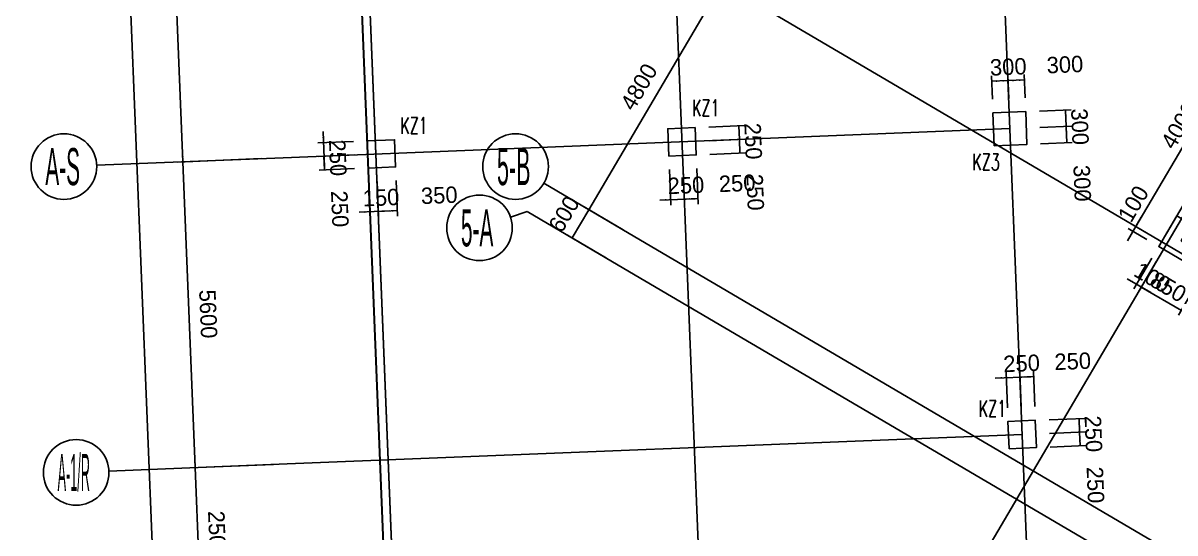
# Model space of a CAD drawing. Extents: x 19107 to 699106, y -67310 to 245688.
# Drawn here: x 471867 to 492926, y 175993 to 185323 of the extents above; entities that cross this region are included whole.
import ezdxf

# ---------------------------------------------------------------- set-up
doc = ezdxf.new("R2010")
doc.units = 0
doc.header["$LTSCALE"] = 100
doc.header["$MEASUREMENT"] = 0
for name, color, linetype in [('DIM', 3, 'Continuous'), ('DOTE', 253, 'Continuous'), ('L-AXIS', 3, 'Continuous'), ('Q-dote', 253, 'Continuous'), ('wall-主楼', 2, 'Continuous'), ('小尺寸', 4, 'Continuous')]:
    doc.layers.add(name, color=color, linetype=linetype)
doc.layers.add('Select Column Frame Position', color=7, linetype='Continuous', lineweight=0)
doc.styles.get("Standard").update_dxf_attribs({"font": 'standard'})
doc.styles.add('汉字', font='汉字')
doc.dimstyles.get("Standard").update_dxf_attribs({"dimtxt": 300, "dimasz": 100, "dimexe": 100, "dimexo": 250, "dimgap": 100, "dimtad": 0, "dimtoh": 1, "dimdec": 0, "dimdsep": 46, "dimcen": 0.09, "dimclrt": 7, "dimadec": 0, "dimazin": 0, "dimtfac": 1, "dimtdec": 4, "dimtofl": 0, "dimtmove": 0, "dimatfit": 3, "dimfxl": 1, "dimtolj": 1, "dimtzin": 0, "dimarcsym": 0})

# ---------------------------------------------------------------- blocks, each defined once
blk = doc.blocks.new('*D2053')
at = {"layer": 'L-AXIS', "color": 0, "linetype": 'ByBlock', "lineweight": -2}
for p, q in [((474241, 232201), (471867, 232105)), ((478441, 70839), (471967, 232109)), ((480715, 70931), (478341, 70835))]:
    blk.add_line(p, q, dxfattribs=at)
for points in [[(471967, 232109), (471988, 232010), (471954, 232009)], [(478441, 70839), (478420, 70939), (478453, 70940)]]:
    blk.add_solid(points, dxfattribs=at)
at = {"layer": 'L-AXIS', "color": 7, "linetype": 'Continuous', "lineweight": -2, "insert": (475554, 151488), "char_height": 300, "width": 1111.67, "attachment_point": 5, "rotation": 272.2988, "style": '汉字'}
blk.add_mtext('161400', dxfattribs=at)
blk = doc.blocks.new('*D3031')
at = {"layer": 'L-AXIS', "color": 0, "linetype": 'ByBlock', "lineweight": -2}
for p, q in [((476448, 177245), (474915, 177184)), ((475014, 177188), (475115, 174690)), ((476548, 174747), (475015, 174686))]:
    blk.add_line(p, q, dxfattribs=at)
for points in [[(475014, 177188), (475035, 177088), (475002, 177087)], [(475115, 174690), (475094, 174789), (475127, 174790)]]:
    blk.add_solid(points, dxfattribs=at)
at = {"layer": 'L-AXIS', "color": 7, "linetype": 'Continuous', "lineweight": -2, "insert": (475414, 175953), "char_height": 300, "width": 780, "attachment_point": 5, "rotation": 272.2988, "style": '汉字'}
blk.add_mtext('2500', dxfattribs=at)
blk = doc.blocks.new('*D5045')
at = {"layer": 'L-AXIS', "color": 0, "linetype": 'ByBlock', "lineweight": -2}
for p, q in [((476223, 182841), (474690, 182779)), ((474790, 182783), (475014, 177188)), ((476448, 177245), (474915, 177184))]:
    blk.add_line(p, q, dxfattribs=at)
for points in [[(474790, 182783), (474810, 182684), (474777, 182682)], [(475014, 177188), (474994, 177287), (475027, 177288)]]:
    blk.add_solid(points, dxfattribs=at)
at = {"layer": 'L-AXIS', "color": 7, "linetype": 'Continuous', "lineweight": -2, "insert": (475252, 179999), "char_height": 300, "width": 775, "attachment_point": 5, "rotation": 272.2988, "style": '汉字'}
blk.add_mtext('5600', dxfattribs=at)
blk = doc.blocks.new('*D69')
at = {"layer": 'L-AXIS', "color": 0, "linetype": 'ByBlock', "lineweight": -2}
for p, q in [((475898, 190934), (474365, 190872)), ((474465, 190876), (474790, 182783)), ((476223, 182841), (474690, 182779))]:
    blk.add_line(p, q, dxfattribs=at)
for points in [[(474465, 190876), (474486, 190777), (474452, 190776)], [(474790, 182783), (474769, 182882), (474802, 182884)]]:
    blk.add_solid(points, dxfattribs=at)
at = {"layer": 'L-AXIS', "color": 7, "linetype": 'Continuous', "lineweight": -2, "insert": (474977, 186844), "char_height": 300, "width": 775, "attachment_point": 5, "rotation": 272.2988, "style": '汉字'}
blk.add_mtext('8100', dxfattribs=at)
blk = doc.blocks.new('_AXISO')
blk.add_circle((0, 0), 0.5)
blk = doc.blocks.new('*D4256')
at = {"layer": 'L-AXIS', "color": 0, "linetype": 'ByBlock', "lineweight": -2}
for p, q in [((482212, 181907), (484645, 186045)), ((485272, 185677), (484559, 186096)), ((482839, 181539), (482126, 181958))]:
    blk.add_line(p, q, dxfattribs=at)
for points in [[(484645, 186045), (484609, 185951), (484580, 185967)], [(482212, 181907), (482248, 182002), (482277, 181985)]]:
    blk.add_solid(points, dxfattribs=at)
at = {"layer": 'L-AXIS', "color": 7, "linetype": 'Continuous', "lineweight": -2, "insert": (483127, 184154), "char_height": 300, "width": 790, "attachment_point": 5, "rotation": 59.5454, "style": '汉字'}
blk.add_mtext('4800', dxfattribs=at)
blk = doc.blocks.new('*D1954')
at = {"layer": 'L-AXIS', "color": 0, "linetype": 'ByBlock', "lineweight": -2}
for p, q in [((482839, 181539), (482126, 181958)), ((481908, 181390), (482212, 181907)), ((482535, 181022), (481822, 181441))]:
    blk.add_line(p, q, dxfattribs=at)
for points in [[(482212, 181907), (482176, 181813), (482147, 181830)], [(481908, 181390), (481944, 181485), (481973, 181468)]]:
    blk.add_solid(points, dxfattribs=at)
at = {"layer": 'L-AXIS', "color": 7, "linetype": 'Continuous', "lineweight": -2, "insert": (481758, 181826), "char_height": 300, "width": 556.67, "attachment_point": 5, "rotation": 59.5454, "style": '汉字'}
blk.add_mtext('600', dxfattribs=at)
blk = doc.blocks.new('*D1484')
at = {"layer": '小尺寸', "color": 0, "linetype": 'ByBlock', "lineweight": -2}
for p, q in [((492504, 181018), (492174, 180457)), ((492590, 180967), (492261, 180407)), ((492053, 180645), (492484, 180392))]:
    blk.add_line(p, q, dxfattribs=at)
for points in [[(492225, 180544), (492130, 180580), (492147, 180609)], [(492311, 180493), (492406, 180457), (492389, 180428)]]:
    blk.add_solid(points, dxfattribs=at)
at = {"layer": '小尺寸', "color": 7, "linetype": 'Continuous', "lineweight": -2, "insert": (492513, 180665), "char_height": 300, "width": 476.67, "attachment_point": 5, "rotation": 329.5454, "style": '汉字'}
blk.add_mtext('100', dxfattribs=at)
blk = doc.blocks.new('*D4405')
at = {"layer": '小尺寸', "color": 0, "linetype": 'ByBlock', "lineweight": -2}
for p, q in [((492590, 180967), (492261, 180407)), ((492311, 180493), (493044, 180062)), ((493323, 180536), (492993, 179976))]:
    blk.add_line(p, q, dxfattribs=at)
for points in [[(492311, 180493), (492406, 180457), (492389, 180428)], [(493044, 180062), (492949, 180099), (492966, 180127)]]:
    blk.add_solid(points, dxfattribs=at)
at = {"layer": '小尺寸', "color": 7, "linetype": 'Continuous', "lineweight": -2, "insert": (492804, 180493), "char_height": 300, "width": 566.67, "attachment_point": 5, "rotation": 329.5454, "style": '汉字'}
blk.add_mtext('850', dxfattribs=at)
blk = doc.blocks.new('*D4431')
at = {"layer": '小尺寸', "color": 0, "linetype": 'ByBlock', "lineweight": -2}
for p, q in [((494237, 185045), (492210, 181597)), ((494493, 184894), (494151, 185096)), ((492466, 181446), (492124, 181647))]:
    blk.add_line(p, q, dxfattribs=at)
for points in [[(494237, 185045), (494201, 184950), (494172, 184967)], [(492210, 181597), (492246, 181691), (492275, 181674)]]:
    blk.add_solid(points, dxfattribs=at)
at = {"layer": '小尺寸', "color": 7, "linetype": 'Continuous', "lineweight": -2, "insert": (493008, 183448), "char_height": 300, "width": 790, "attachment_point": 5, "rotation": 59.5454, "style": '汉字'}
blk.add_mtext('4000', dxfattribs=at)
blk = doc.blocks.new('*D4776')
at = {"layer": '小尺寸', "color": 0, "linetype": 'ByBlock', "lineweight": -2}
for p, q in [((492311, 181769), (492058, 181338)), ((492415, 181360), (492073, 181561)), ((492466, 181446), (492124, 181647))]:
    blk.add_line(p, q, dxfattribs=at)
for points in [[(492210, 181597), (492246, 181691), (492275, 181674)], [(492159, 181511), (492123, 181416), (492094, 181433)]]:
    blk.add_solid(points, dxfattribs=at)
at = {"layer": '小尺寸', "color": 7, "linetype": 'Continuous', "lineweight": -2, "insert": (492166, 182015), "char_height": 300, "width": 476.67, "attachment_point": 5, "rotation": 59.5454, "style": '汉字'}
blk.add_mtext('100', dxfattribs=at)
blk = doc.blocks.new('*D4111')
at = {"layer": 'DIM', "color": 0, "linetype": 'ByBlock', "lineweight": -2}
for p, q in [((489642, 178826), (490292, 178852)), ((489864, 178284), (489838, 178934)), ((490114, 178294), (490088, 178944))]:
    blk.add_line(p, q, dxfattribs=at)
for points in [[(489842, 178834), (489743, 178813), (489741, 178846)], [(490092, 178844), (490191, 178864), (490192, 178831)]]:
    blk.add_solid(points, dxfattribs=at)
at = {"layer": 'DIM', "color": 7, "linetype": 'Continuous', "lineweight": -2, "insert": (490122, 179095), "char_height": 300, "width": 566.67, "attachment_point": 5, "rotation": 2.2988, "style": '汉字'}
blk.add_mtext('250', dxfattribs=at)
blk = doc.blocks.new('*D4485')
at = {"layer": 'DIM', "color": 0, "linetype": 'ByBlock', "lineweight": -2}
for p, q in [((490114, 178294), (490088, 178944)), ((490092, 178844), (490342, 178854)), ((490364, 178304), (490338, 178954))]:
    blk.add_line(p, q, dxfattribs=at)
for points in [[(490092, 178844), (490191, 178864), (490192, 178831)], [(490342, 178854), (490242, 178833), (490241, 178866)]]:
    blk.add_solid(points, dxfattribs=at)
at = {"layer": 'DIM', "color": 7, "linetype": 'Continuous', "lineweight": -2, "insert": (491057, 179133), "char_height": 300, "width": 566.67, "attachment_point": 5, "rotation": 2.2988, "style": '汉字'}
blk.add_mtext('250', dxfattribs=at)
blk = doc.blocks.new('*D2158')
at = {"layer": 'DIM', "color": 0, "linetype": 'ByBlock', "lineweight": -2}
for p, q in [((490634, 177815), (491283, 177841)), ((491193, 177587), (491183, 177837)), ((490644, 177565), (491293, 177591))]:
    blk.add_line(p, q, dxfattribs=at)
for points in [[(491183, 177837), (491204, 177737), (491170, 177736)], [(491193, 177587), (491172, 177686), (491206, 177687)]]:
    blk.add_solid(points, dxfattribs=at)
at = {"layer": 'DIM', "color": 7, "linetype": 'Continuous', "lineweight": -2, "insert": (491472, 176871), "char_height": 300, "width": 566.67, "attachment_point": 5, "rotation": 272.2988, "style": '汉字'}
blk.add_mtext('250', dxfattribs=at)
blk = doc.blocks.new('*D2504')
at = {"layer": 'DIM', "color": 0, "linetype": 'ByBlock', "lineweight": -2}
for p, q in [((490624, 178064), (491273, 178090)), ((491183, 177837), (491173, 178086)), ((490634, 177815), (491283, 177841))]:
    blk.add_line(p, q, dxfattribs=at)
for points in [[(491173, 178086), (491194, 177987), (491160, 177986)], [(491183, 177837), (491162, 177936), (491196, 177937)]]:
    blk.add_solid(points, dxfattribs=at)
at = {"layer": 'DIM', "color": 7, "linetype": 'Continuous', "lineweight": -2, "insert": (491435, 177806), "char_height": 300, "width": 566.67, "attachment_point": 5, "rotation": 272.2988, "style": '汉字'}
blk.add_mtext('250', dxfattribs=at)
blk = doc.blocks.new('*D2378')
at = {"layer": 'DIM', "color": 0, "linetype": 'ByBlock', "lineweight": -2}
for p, q in [((477351, 183336), (477377, 182687)), ((477909, 183158), (477259, 183132)), ((477919, 182909), (477270, 182883))]:
    blk.add_line(p, q, dxfattribs=at)
for points in [[(477359, 183136), (477339, 183236), (477372, 183237)], [(477369, 182887), (477390, 182787), (477357, 182786)]]:
    blk.add_solid(points, dxfattribs=at)
at = {"layer": 'DIM', "color": 7, "linetype": 'Continuous', "lineweight": -2, "insert": (477621, 182856), "char_height": 300, "width": 566.67, "attachment_point": 5, "rotation": 272.2988, "style": '汉字'}
blk.add_mtext('250', dxfattribs=at)
blk = doc.blocks.new('*D714')
at = {"layer": 'DIM', "color": 0, "linetype": 'ByBlock', "lineweight": -2}
for p, q in [((477919, 182909), (477270, 182883)), ((477369, 182887), (477379, 182637)), ((477929, 182659), (477280, 182633))]:
    blk.add_line(p, q, dxfattribs=at)
for points in [[(477369, 182887), (477390, 182787), (477357, 182786)], [(477379, 182637), (477359, 182736), (477392, 182737)]]:
    blk.add_solid(points, dxfattribs=at)
at = {"layer": 'DIM', "color": 7, "linetype": 'Continuous', "lineweight": -2, "insert": (477658, 181921), "char_height": 300, "width": 566.67, "attachment_point": 5, "rotation": 272.2988, "style": '汉字'}
blk.add_mtext('250', dxfattribs=at)
blk = doc.blocks.new('*D1076')
at = {"layer": 'DIM', "color": 0, "linetype": 'ByBlock', "lineweight": -2}
for p, q in [((478189, 182419), (478215, 181770)), ((478339, 182425), (478365, 181776)), ((478011, 181861), (478561, 181884))]:
    blk.add_line(p, q, dxfattribs=at)
for points in [[(478211, 181869), (478112, 181849), (478110, 181882)], [(478361, 181876), (478460, 181896), (478461, 181863)]]:
    blk.add_solid(points, dxfattribs=at)
at = {"layer": 'DIM', "color": 7, "linetype": 'Continuous', "lineweight": -2, "insert": (478412, 182128), "char_height": 300, "width": 476.67, "attachment_point": 5, "rotation": 2.2988, "style": '汉字'}
blk.add_mtext('150', dxfattribs=at)
blk = doc.blocks.new('*D1394')
at = {"layer": 'DIM', "color": 0, "linetype": 'ByBlock', "lineweight": -2}
for p, q in [((478339, 182425), (478365, 181776)), ((478688, 182439), (478715, 181790)), ((478361, 181876), (478711, 181890))]:
    blk.add_line(p, q, dxfattribs=at)
for points in [[(478361, 181876), (478460, 181896), (478461, 181863)], [(478711, 181890), (478611, 181869), (478610, 181902)]]:
    blk.add_solid(points, dxfattribs=at)
at = {"layer": 'DIM', "color": 7, "linetype": 'Continuous', "lineweight": -2, "insert": (479476, 182170), "char_height": 300, "width": 566.67, "attachment_point": 5, "rotation": 2.2988, "style": '汉字'}
blk.add_mtext('350', dxfattribs=at)
blk = doc.blocks.new('*D1762')
at = {"layer": 'DIM', "color": 0, "linetype": 'ByBlock', "lineweight": -2}
for p, q in [((484404, 183419), (485053, 183445)), ((484953, 183441), (484963, 183191)), ((484414, 183169), (485063, 183195))]:
    blk.add_line(p, q, dxfattribs=at)
for points in [[(484953, 183441), (484974, 183342), (484941, 183341)], [(484963, 183191), (484943, 183291), (484976, 183292)]]:
    blk.add_solid(points, dxfattribs=at)
at = {"layer": 'DIM', "color": 7, "linetype": 'Continuous', "lineweight": -2, "insert": (485215, 183161), "char_height": 300, "width": 566.67, "attachment_point": 5, "rotation": 272.2988, "style": '汉字'}
blk.add_mtext('250', dxfattribs=at)
blk = doc.blocks.new('*D4738')
at = {"layer": 'DIM', "color": 0, "linetype": 'ByBlock', "lineweight": -2}
for p, q in [((484414, 183169), (485063, 183195)), ((484963, 183191), (484973, 182942)), ((484424, 182920), (485073, 182946))]:
    blk.add_line(p, q, dxfattribs=at)
for points in [[(484963, 183191), (484984, 183092), (484951, 183091)], [(484973, 182942), (484953, 183041), (484986, 183042)]]:
    blk.add_solid(points, dxfattribs=at)
at = {"layer": 'DIM', "color": 7, "linetype": 'Continuous', "lineweight": -2, "insert": (485252, 182226), "char_height": 300, "width": 566.67, "attachment_point": 5, "rotation": 272.2988, "style": '汉字'}
blk.add_mtext('250', dxfattribs=at)
blk = doc.blocks.new('*D5097')
at = {"layer": 'DIM', "color": 0, "linetype": 'ByBlock', "lineweight": -2}
for p, q in [((483684, 182640), (483710, 181990)), ((483934, 182650), (483960, 182000)), ((483507, 182082), (484156, 182108))]:
    blk.add_line(p, q, dxfattribs=at)
for points in [[(483706, 182090), (483607, 182069), (483606, 182103)], [(483956, 182100), (484056, 182121), (484057, 182088)]]:
    blk.add_solid(points, dxfattribs=at)
at = {"layer": 'DIM', "color": 7, "linetype": 'Continuous', "lineweight": -2, "insert": (483986, 182352), "char_height": 300, "width": 566.67, "attachment_point": 5, "rotation": 2.2988, "style": '汉字'}
blk.add_mtext('250', dxfattribs=at)
blk = doc.blocks.new('*D103')
at = {"layer": 'DIM', "color": 0, "linetype": 'ByBlock', "lineweight": -2}
for p, q in [((483934, 182650), (483960, 182000)), ((484184, 182660), (484210, 182010)), ((483956, 182100), (484206, 182110))]:
    blk.add_line(p, q, dxfattribs=at)
for points in [[(483956, 182100), (484056, 182121), (484057, 182088)], [(484206, 182110), (484107, 182090), (484105, 182123)]]:
    blk.add_solid(points, dxfattribs=at)
at = {"layer": 'DIM', "color": 7, "linetype": 'Continuous', "lineweight": -2, "insert": (484922, 182389), "char_height": 300, "width": 566.67, "attachment_point": 5, "rotation": 2.2988, "style": '汉字'}
blk.add_mtext('250', dxfattribs=at)
blk = doc.blocks.new('*D578')
at = {"layer": 'DIM', "color": 0, "linetype": 'ByBlock', "lineweight": -2}
for p, q in [((490447, 183712), (491026, 183735)), ((490926, 183731), (490938, 183431)), ((490459, 183412), (491038, 183435))]:
    blk.add_line(p, q, dxfattribs=at)
for points in [[(490926, 183731), (490946, 183632), (490913, 183630)], [(490938, 183431), (490917, 183530), (490950, 183532)]]:
    blk.add_solid(points, dxfattribs=at)
at = {"layer": 'DIM', "color": 7, "linetype": 'Continuous', "lineweight": -2, "insert": (491188, 183426), "char_height": 300, "width": 566.67, "attachment_point": 5, "rotation": 272.2988, "style": '汉字'}
blk.add_mtext('300', dxfattribs=at)
blk = doc.blocks.new('*D2744')
at = {"layer": 'DIM', "color": 0, "linetype": 'ByBlock', "lineweight": -2}
for p, q in [((490459, 183412), (491038, 183435)), ((490938, 183431), (490950, 183131)), ((490471, 183112), (491050, 183135))]:
    blk.add_line(p, q, dxfattribs=at)
for points in [[(490938, 183431), (490958, 183332), (490925, 183331)], [(490950, 183131), (490929, 183231), (490962, 183232)]]:
    blk.add_solid(points, dxfattribs=at)
at = {"layer": 'DIM', "color": 7, "linetype": 'Continuous', "lineweight": -2, "insert": (491230, 182391), "char_height": 300, "width": 566.67, "attachment_point": 5, "rotation": 272.2988, "style": '汉字'}
blk.add_mtext('300', dxfattribs=at)
blk = doc.blocks.new('*D938')
at = {"layer": 'DIM', "color": 0, "linetype": 'ByBlock', "lineweight": -2}
for p, q in [((489588, 183927), (489570, 184357)), ((489887, 183940), (489870, 184369)), ((489574, 184257), (489874, 184269))]:
    blk.add_line(p, q, dxfattribs=at)
for points in [[(489574, 184257), (489674, 184278), (489675, 184244)], [(489874, 184269), (489775, 184248), (489773, 184282)]]:
    blk.add_solid(points, dxfattribs=at)
at = {"layer": 'DIM', "color": 7, "linetype": 'Continuous', "lineweight": -2, "insert": (489879, 184520), "char_height": 300, "width": 566.67, "attachment_point": 5, "rotation": 2.2988, "style": '汉字'}
blk.add_mtext('300', dxfattribs=at)
blk = doc.blocks.new('*D3068')
at = {"layer": 'DIM', "color": 0, "linetype": 'ByBlock', "lineweight": -2}
for p, q in [((489887, 183940), (489870, 184369)), ((489874, 184269), (490174, 184281)), ((490187, 183952), (490170, 184381))]:
    blk.add_line(p, q, dxfattribs=at)
for points in [[(489874, 184269), (489973, 184290), (489975, 184256)], [(490174, 184281), (490075, 184260), (490073, 184294)]]:
    blk.add_solid(points, dxfattribs=at)
at = {"layer": 'DIM', "color": 7, "linetype": 'Continuous', "lineweight": -2, "insert": (490915, 184561), "char_height": 300, "width": 566.67, "attachment_point": 5, "rotation": 2.2988, "style": '汉字'}
blk.add_mtext('300', dxfattribs=at)
blk = doc.blocks.new('1')
at = {"layer": 'DOTE'}
blk.add_line((458698, 592855), (587451, 458371), dxfattribs=at)
blk = doc.blocks.new('后浇带现场')
at = {"layer": 'Q-dote'}
blk.add_line((659263, 761135), (666731, 575100), dxfattribs=at)
at = {"color": 1, "lineweight": 30, "rotation": 318.5460777723208}
blk.add_blockref('1', (-77006, 620463), dxfattribs=at)

msp = doc.modelspace()

# ---------------------------------------------------------------- linework, layer by layer
at = {"color": 6, "lineweight": 30}
msp.add_lwpolyline([(476181.3, 232428.8), (494258.1, 233154.4), (494258.1, 231537.9), (540808.1, 231537.9), (540808.1, 232387.9), (590208.1, 232387.9), (590208.1, 232187.9), (593108.1, 232187.9), (593108.1, 230737.9), (608058.1, 230737.9), (608058.1, 231687.9), (648158.1, 231687.9), (648158.1, 230737.9), (657058.1, 230737.9), (657158.1, 196187.9), (658248.2, 196187.9), (663075.9, 83077.9), (659946, 47787.8), (654318.1, 48286.9), (653832.2, 42808.4), (496133.5, 56794.9), (482757.4, 68610.1), (476181.3, 232428.8)], dxfattribs=at)
at = {"layer": 'DOTE'}
for p, q in [((495323.3, 48523.1), (487855.3, 234558.3)), ((481860.1, 234317.6), (489328.1, 48282.5)), ((476264.6, 234093), (483732.6, 48057.9)), ((501021.6, 195306.9), (487657.8, 172578.6)), ((522507.5, 163782.3), (485487, 185549.6)), ((489909.3, 183389.9), (476472.7, 182850.6)), ((483053.9, 181411.6), (510678.3, 165169)), ((482749.8, 180894.4), (502098.7, 169517.6)), ((490134, 177794.5), (476697.4, 177255.1))]:
    msp.add_line(p, q, dxfattribs=at)
at = {"layer": 'L-AXIS'}
for p, q in [((473213.5, 182719.7), (476472.7, 182850.6)), ((481388.1, 182391.9), (483054.3, 181412.2)), ((481084, 181874.6), (480779.5, 181770.1)), ((481084, 181874.6), (482750.1, 180895)), ((473438.2, 177124.2), (476697.4, 177255.1))]:
    msp.add_line(p, q, dxfattribs=at)
at = {"layer": 'Select Column Frame Position', "color": 7, "linetype": 'Continuous', "lineweight": -3}
for points in [[(489621.6, 183078.2), (490221.1, 183102.2), (490197.1, 183701.7), (489597.5, 183677.7), (489621.6, 183078.2)], [(483674.4, 182889.5), (484174, 182909.5), (484153.9, 183409.1), (483654.3, 183389.1), (483674.4, 182889.5)], [(478178.8, 182668.9), (478678.4, 182688.9), (478658.4, 183188.5), (478158.8, 183168.5), (478178.8, 182668.9)], [(489894.2, 177534.6), (490393.8, 177554.7), (490373.7, 178054.3), (489874.1, 178034.2), (489894.2, 177534.6)]]:
    msp.add_lwpolyline(points, dxfattribs=at)
at = {"layer": 'Select Column Frame Position', "color": 235, "linetype": 'Continuous', "lineweight": -3}
msp.add_lwpolyline([(492960.1, 181793.6), (492630.6, 181233.3), (493449.5, 180751.8), (493601.6, 181010.4), (493041.3, 181339.9), (493218.7, 181641.6), (492960.1, 181793.6)], dxfattribs=at)
at = {"layer": 'wall-主楼'}
msp.add_lwpolyline([(493041.3, 181339.9), (494967.3, 184615.6), (494708.7, 184767.6), (492630.6, 181233.3), (493449.5, 180751.8), (493601.6, 181010.4)], close=True, dxfattribs=at)

# ---------------------------------------------------------------- block references
at = {"color": 3, "lineweight": 30}
msp.add_blockref('后浇带现场', (-182998.7, -527042.1), dxfattribs=at)
at = {"layer": 'L-AXIS'}
ref = msp.add_blockref('_AXISO', (472614, 182695.7), dxfattribs=dict(at, xscale=1199.999999999997, yscale=1200, rotation=359.999645787379))
ref.add_attrib('A', 'A-S', (472274.6, 182356.3), dxfattribs={"height": 678.82, "style": '汉字', "width": 0.419355})
ref = msp.add_blockref('_AXISO', (480870.9, 182696), dxfattribs=dict(at, xscale=1199.999999999997, yscale=1200, rotation=359.999645787379))
ref.add_attrib('A', '5-B', (480531.5, 182356.6), dxfattribs={"height": 678.82, "style": '汉字', "width": 0.433333})
ref = msp.add_blockref('_AXISO', (480212, 181575.3), dxfattribs=dict(at, xscale=1199.999999999997, yscale=1200, rotation=359.999645787379))
ref.add_attrib('A', '5-A', (479872.6, 181235.9), dxfattribs={"height": 678.82, "style": '汉字', "width": 0.419355})
ref = msp.add_blockref('_AXISO', (472838.6, 177100.2), dxfattribs=dict(at, xscale=1199.999999999997, yscale=1200, rotation=359.999645787379))
ref.add_attrib('A', 'A-1/R', (472499.2, 176760.8), dxfattribs={"height": 678.82, "style": '汉字', "width": 0.254902})

# ---------------------------------------------------------------- texts
at = {"color": 200, "linetype": 'Continuous', "lineweight": -3, "width": 0.7}
for s, p in [('KZ1', (484101.3, 183618.9)), ('KZ1', (478764.4, 183294.6)), ('KZ3', (489224.6, 182629.3)), ('KZ1', (489340.1, 178118.2))]:
    msp.add_text(s, height=300, dxfattribs=at).set_placement(p)

# ---------------------------------------------------------------- dimensions: what is measured, and where the dimension line sits
at = {"layer": 'DIM', "color": 200}
for p1, p2, distance, picture, middle in [((489597.5, 183677.7), (489897.3, 183689.7), 579.8, '*D938', (489346.4, 184498.1)), ((490197.1, 183701.7), (490209.1, 183402), 729.3, '*D578', (491166.8, 183958.9)), ((484153.9, 183409.1), (484164, 183159.3), 800, '*D1762', (485194.3, 183669.1)), ((478158.8, 183168.5), (478168.8, 182918.7), -800, '*D2378', (477600.5, 183364.3)), ((484164, 183159.3), (484174, 182909.5), 800, '*D4738', (485231.9, 182733.7)), ((478168.8, 182918.7), (478178.8, 182668.9), -800, '*D714', (477638, 182428.9)), ((483674.4, 182889.5), (483924.2, 182899.5), -800, '*D5097', (483478.6, 182331.2)), ((483924.2, 182899.5), (484174, 182909.5), -800, '*D103', (484414, 182368.7)), ((478178.8, 182668.9), (478328.7, 182674.9), -800, '*D1076', (477999.1, 182111.2)), ((478328.7, 182674.9), (478678.4, 182688.9), -800, '*D1394', (478918.4, 182148.1)), ((489874.1, 178034.2), (490123.9, 178044.3), 800, '*D4111', (489614.1, 179074.6)), ((490123.9, 178044.3), (490373.7, 178054.3), 800, '*D4485', (490549.5, 179112.2)), ((490383.8, 177804.5), (490373.7, 178054.3), -800, '*D2504', (491414.1, 178314.3)), ((490393.8, 177554.7), (490383.8, 177804.5), -800, '*D2158', (491451.7, 177378.9))]:
    dim = msp.add_aligned_dim(p1=p1, p2=p2, distance=distance, dimstyle='Standard', dxfattribs=at)
    dim.commit()
    dim.dimension.update_dxf_attribs({"geometry": picture, "text_midpoint": middle})
for base, p1, p2, angle, picture, middle in [((490173.8, 184281.1), (489897.3, 183689.7), (490197.1, 183701.7), 182.29877, '*D3068', (490381.7, 184539.7)), ((490949.8, 183131.5), (490209.1, 183402), (490221.1, 183102.2), 92.29877, '*D2744', (491208.3, 182923.6))]:
    dim = msp.add_linear_dim(base=base, p1=p1, p2=p2, angle=angle, dimstyle='Standard', dxfattribs=at)
    dim.commit()
    dim.dimension.update_dxf_attribs({"geometry": picture, "text_midpoint": middle})
at = {"layer": 'L-AXIS'}
for base, p1, p2, angle, picture, middle in [((471967, 232109.5), (480965.1, 70940.7), (474491.3, 232210.8), 92.29877, '*D2053', (475553.6, 151488.5)), ((474789.8, 182783), (476147.8, 190944.1), (476472.7, 182850.6), 92.29877, '*D69', (474977.1, 186843.8)), ((484644.9, 186045.2), (483054.3, 181412.2), (485487.2, 185550), 59.54537, '*D4256', (483126.7, 184153.7)), ((475014.4, 177187.5), (476472.7, 182850.6), (476697.4, 177255.1), 92.29877, '*D5045', (475251.8, 179999.3)), ((482212, 181907.4), (482750.1, 180895), (483054.3, 181412.2), 59.54537, '*D1954', (481758.2, 181826.2)), ((475114.7, 174689.5), (476697.4, 177255.1), (476797.6, 174757.1), 92.29877, '*D3031', (475414.3, 175952.6))]:
    dim = msp.add_linear_dim(base=base, p1=p1, p2=p2, angle=angle, dimstyle='Standard', dxfattribs=at)
    dim.commit()
    dim.dimension.update_dxf_attribs({"geometry": picture, "text_midpoint": middle})
at = {"layer": '小尺寸'}
for base, p1, p2, picture, middle in [((492209.8, 181596.7), (494708.7, 184767.6), (492681.3, 181319.5), '*D4431', (493008, 183447.5)), ((492159.1, 181510.5), (492681.3, 181319.5), (492630.6, 181233.3), '*D4776', (491968.9, 181680.4))]:
    dim = msp.add_linear_dim(base=base, p1=p1, p2=p2, angle=59.54537, dimstyle='Standard', dxfattribs=at)
    dim.commit()
    dim.dimension.update_dxf_attribs({"geometry": picture, "text_midpoint": middle})
for p1, p2, picture, middle in [((492630.6, 181233.3), (492716.8, 181182.6), '*D1484', (492177.8, 180861.5)), ((492716.8, 181182.6), (493449.5, 180751.8), '*D4405', (492804.4, 180493.1))]:
    dim = msp.add_aligned_dim(p1=p1, p2=p2, distance=-800, dimstyle='Standard', dxfattribs=at)
    dim.commit()
    dim.dimension.update_dxf_attribs({"geometry": picture, "text_midpoint": middle})

doc.saveas('drawing.dxf')
